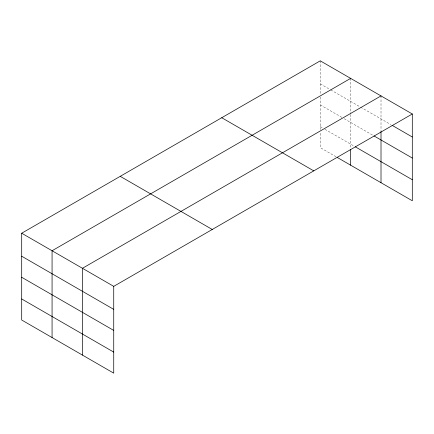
<?xml version="1.0" encoding="UTF-8"?>
<svg xmlns="http://www.w3.org/2000/svg" width="434" height="434" viewBox="0 0 434 434"><rect width="100%" height="100%" fill="white"/><g stroke="black" fill="none" stroke-linecap="round" stroke-linejoin="round"><path stroke-width="0.33" stroke-dasharray="2.17 1.63" d="M320.265 83.854L330.193 89.588M330.779 89.925L359.981 106.786M360.567 107.122L390.86 124.612M320.265 104.903L341.878 117.381M344.211 118.732L373.414 135.592M320.265 126.592L322.603 127.943M324.936 129.294L354.139 146.155M336.035 156.75L320.265 147.647L320.265 132.516M381.009 95.914L381.009 130.764M350.634 78.38L350.634 113.887M350.634 114.549L350.634 148.732M320.265 60.841L320.265 94.379M320.265 97.01L320.265 129.885"/><path stroke-width="0.65" d="M21.7 233.221L113.735 286.353L113.735 373.159L21.7 320.021L21.7 233.221L320.265 60.841L412.3 113.979L412.3 200.779L337.202 157.423M350.634 78.38L52.069 250.754L52.069 337.554M381.009 95.914L82.444 268.288L82.444 355.088M113.735 286.353L412.3 113.979M392.016 125.28L412.3 136.992M373.999 135.929L412.3 158.041M355.31 146.828L412.3 179.73M221.736 117.728L313.771 170.866M120.229 176.334L212.264 229.472M21.7 256.228L113.735 309.366M21.7 277.283L113.735 330.415M21.7 298.972L113.735 352.104M381.009 131.421L381.009 182.714M350.634 149.394L350.634 165.18"/></g></svg>
